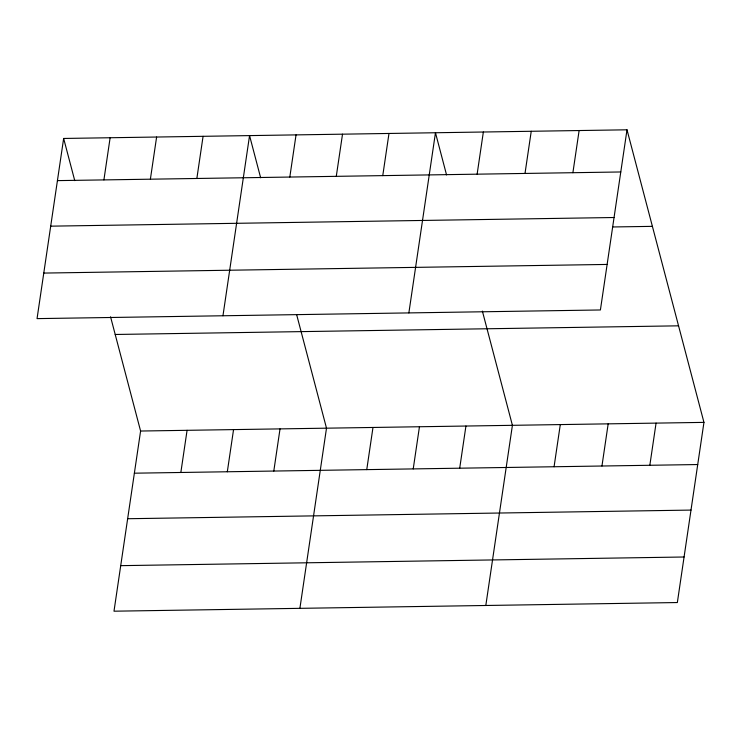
<?xml version="1.0" encoding="UTF-8"?>
<svg xmlns="http://www.w3.org/2000/svg" width="741" height="741" viewBox="0 0 741 741"><rect width="100%" height="100%" fill="white"/><g stroke="black" fill="none" stroke-linecap="round" stroke-linejoin="round"><path stroke-width="1.11" d="M63.652 138.456L37.05 318.621L600.405 309.97L627.006 129.805L63.652 138.456L74.748 180.628M103.907 179.906L110.131 137.743M150.386 179.192L156.61 137.029M110.557 316.796L140.595 431.03L113.994 611.195L677.348 602.544L703.95 422.379L627.006 129.805M196.856 178.479L203.08 136.316M180.85 472.48L187.075 430.317M222.958 315.768L249.56 135.603L260.647 177.775M227.32 471.767L233.554 429.604M289.814 177.053L296.039 134.89M273.8 471.054L280.024 428.891M336.284 176.339L342.518 134.177M299.901 608.342L326.503 428.178L296.752 315.045M382.764 175.626L388.988 133.463M366.758 469.627L372.982 427.464M408.865 312.915L435.467 132.75L446.554 174.922M413.228 468.905L419.452 426.751M477.13 174.172L483.354 132.009M459.707 468.192L465.932 426.038M525.008 173.44L531.241 131.277M485.809 605.48L512.411 425.325L482.372 311.09M572.895 172.709L579.119 130.546M554.073 466.747L560.298 424.584M601.951 466.015L608.176 423.852M649.838 465.274L656.063 423.111M57.428 180.619L620.782 171.968M50.703 226.162L614.057 217.511M612.492 226.968L652.395 226.357M43.775 273.077L607.129 264.435M115.207 334.478L678.561 325.827M140.595 431.03L703.95 422.379M134.371 473.193L697.726 464.542M127.647 518.728L691.001 510.086M120.718 565.652L684.073 557"/></g></svg>
